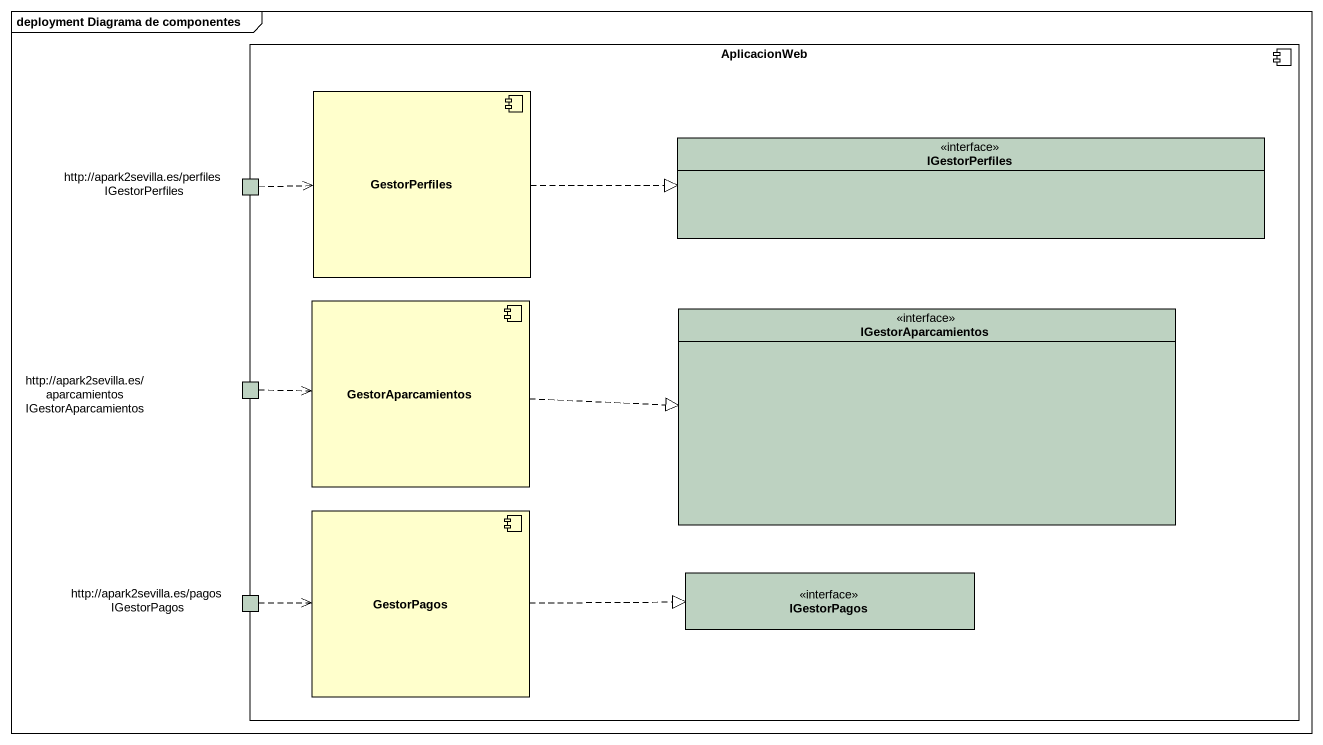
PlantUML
@startuml
mainframe deployment Diagrama de componentes
allowmixing
hide circle
hide empty members
component AplicacionWeb {
  component GestorPerfiles
  interface IGestorPerfiles #BDD2C1
  port "http://apark2sevilla.es/perfiles IGestorPerfiles" as http_apark2sevilla_es #BDD2C1
  component GestorAparcamientos
  interface IGestorAparcamientos #BDD2C1
  port "http://apark2sevilla.es/aparcamientos IGestorAparcamientos" as http_apark2sevilla_es_2 #BDD2C1
  component GestorPagos
  interface IGestorPagos #BDD2C1
  port "http://apark2sevilla.es/pagos IGestorPagos" as http_apark2sevilla_es_pagos #BDD2C1
}
GestorPerfiles .right.|> IGestorPerfiles
http_apark2sevilla_es .right.> GestorPerfiles
GestorAparcamientos .right.|> IGestorAparcamientos
http_apark2sevilla_es_2 .right.> GestorAparcamientos
GestorPagos .right.|> IGestorPagos
http_apark2sevilla_es_pagos .right.> GestorPagos
@enduml
